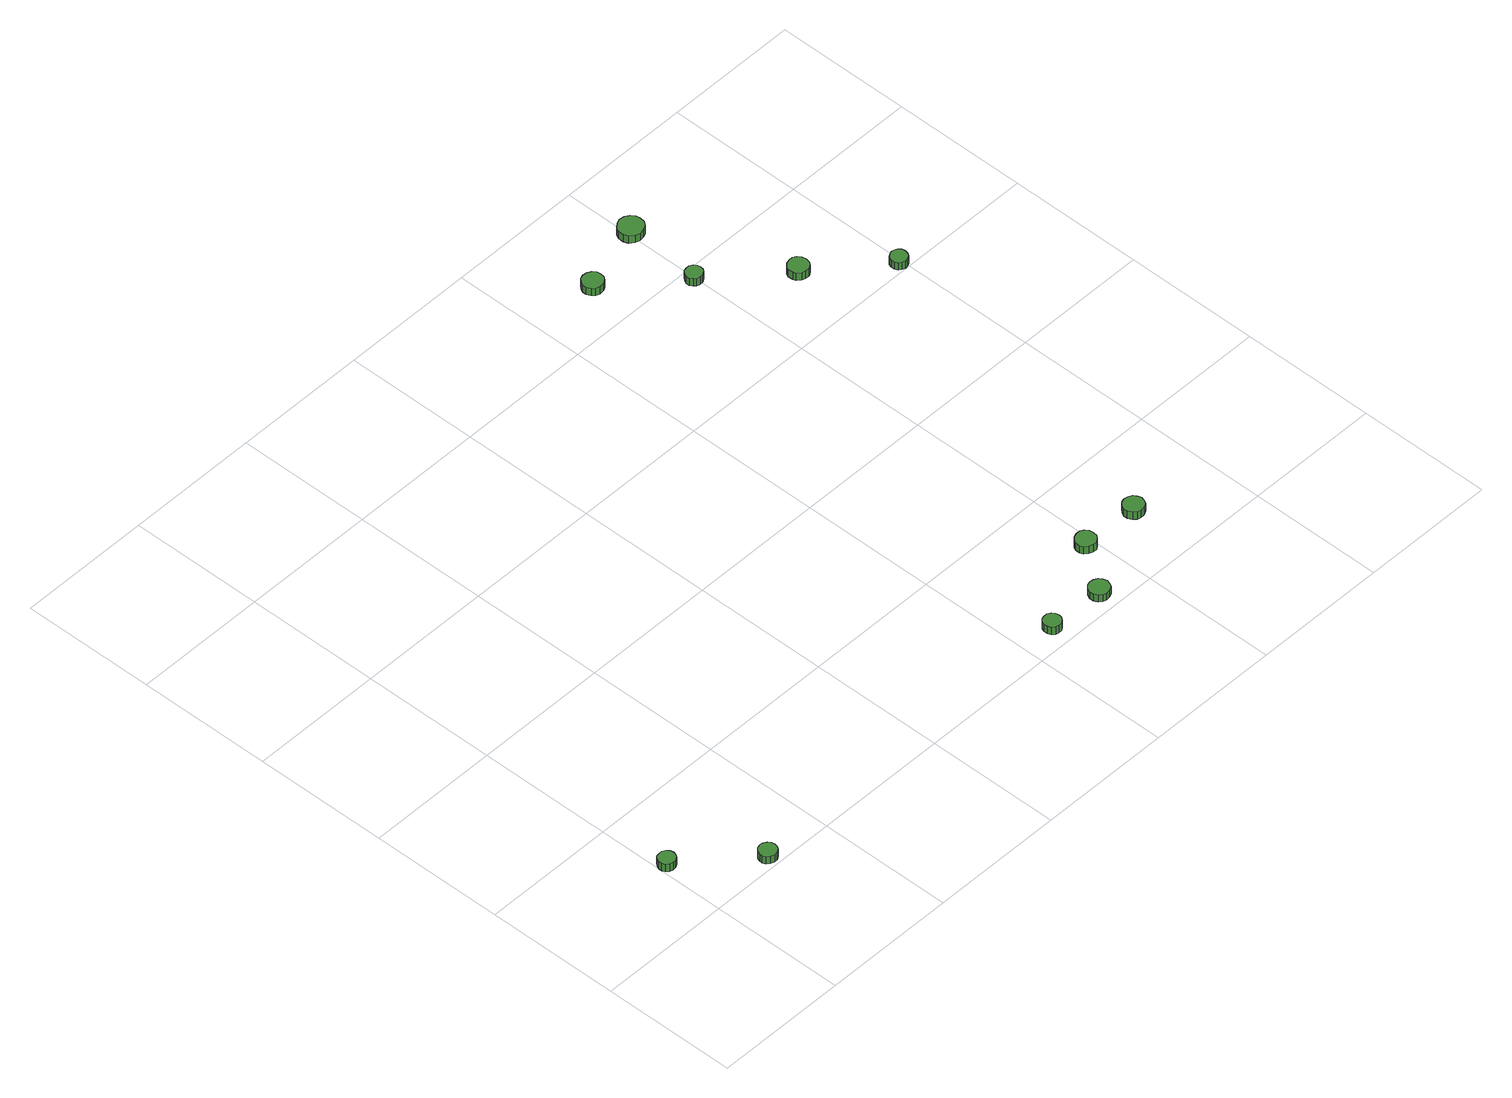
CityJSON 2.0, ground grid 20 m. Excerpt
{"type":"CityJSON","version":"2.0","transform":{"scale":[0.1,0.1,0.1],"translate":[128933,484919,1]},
"CityObjects":{
"tree1":{"type":"SolitaryVegetationObject","attributes":{"function":"something"},"geometry":[{"type":"MultiSurface","lod":"1","boundaries":[[[0,1,2,3,4,5,6,7,8,9,10,11,12,13,14]],[[15,16,17,18,19,20,21,22,23,24,25,26,27,28,29]],[[0,29,28,1]],[[1,28,27,2]],[[2,27,26,3]],[[3,26,25,4]],[[4,25,24,5]],[[5,24,23,6]],[[6,23,22,7]],[[7,22,21,8]],[[8,21,20,9]],[[9,20,19,10]],[[10,19,18,11]],[[11,18,17,12]],[[12,17,16,13]],[[13,16,15,14]],[[14,15,29,0]]]}]},
"tree2":{"type":"SolitaryVegetationObject","attributes":{"function":"something"},"geometry":[{"type":"MultiSurface","lod":"1","boundaries":[[[30,31,32,33,34,35,36,37,38,39,40,41,42,43,44]],[[45,46,47,48,49,50,51,52,53,54,55,56,57,58,59]],[[30,59,58,31]],[[31,58,57,32]],[[32,57,56,33]],[[33,56,55,34]],[[34,55,54,35]],[[35,54,53,36]],[[36,53,52,37]],[[37,52,51,38]],[[38,51,50,39]],[[39,50,49,40]],[[40,49,48,41]],[[41,48,47,42]],[[42,47,46,43]],[[43,46,45,44]],[[44,45,59,30]]]}]},
"tree3":{"type":"SolitaryVegetationObject","attributes":{"function":"something"},"geometry":[{"type":"MultiSurface","lod":"1","boundaries":[[[60,61,62,63,64,65,66,67,68,69,70,71,72,73,74]],[[75,76,77,78,79,80,81,82,83,84,85,86,87,88,89]],[[60,89,88,61]],[[61,88,87,62]],[[62,87,86,63]],[[63,86,85,64]],[[64,85,84,65]],[[65,84,83,66]],[[66,83,82,67]],[[67,82,81,68]],[[68,81,80,69]],[[69,80,79,70]],[[70,79,78,71]],[[71,78,77,72]],[[72,77,76,73]],[[73,76,75,74]],[[74,75,89,60]]]}]},
"tree4":{"type":"SolitaryVegetationObject","attributes":{"function":"something"},"geometry":[{"type":"MultiSurface","lod":"1","boundaries":[[[90,91,92,93,94,95,96,97,98,99,100,101,102,103,104]],[[105,106,107,108,109,110,111,112,113,114,115,116,117,118,119]],[[90,119,118,91]],[[91,118,117,92]],[[92,117,116,93]],[[93,116,115,94]],[[94,115,114,95]],[[95,114,113,96]],[[96,113,112,97]],[[97,112,111,98]],[[98,111,110,99]],[[99,110,109,100]],[[100,109,108,101]],[[101,108,107,102]],[[102,107,106,103]],[[103,106,105,104]],[[104,105,119,90]]]}]},
"tree5":{"type":"SolitaryVegetationObject","attributes":{"function":"something"},"geometry":[{"type":"MultiSurface","lod":"1","boundaries":[[[120,121,122,123,124,125,126,127,128,129,130,131,132,133,134]],[[135,136,137,138,139,140,141,142,143,144,145,146,147,148,149]],[[120,149,148,121]],[[121,148,147,122]],[[122,147,146,123]],[[123,146,145,124]],[[124,145,144,125]],[[125,144,143,126]],[[126,143,142,127]],[[127,142,141,128]],[[128,141,140,129]],[[129,140,139,130]],[[130,139,138,131]],[[131,138,137,132]],[[132,137,136,133]],[[133,136,135,134]],[[134,135,149,120]]]}]},
"tree6":{"type":"SolitaryVegetationObject","attributes":{"function":"something"},"geometry":[{"type":"MultiSurface","lod":"1","boundaries":[[[150,151,152,153,154,155,156,157,158,159,160,161,162,163,164]],[[165,166,167,168,169,170,171,172,173,174,175,176,177,178,179]],[[150,179,178,151]],[[151,178,177,152]],[[152,177,176,153]],[[153,176,175,154]],[[154,175,174,155]],[[155,174,173,156]],[[156,173,172,157]],[[157,172,171,158]],[[158,171,170,159]],[[159,170,169,160]],[[160,169,168,161]],[[161,168,167,162]],[[162,167,166,163]],[[163,166,165,164]],[[164,165,179,150]]]}]},
"tree7":{"type":"SolitaryVegetationObject","attributes":{"function":"something"},"geometry":[{"type":"MultiSurface","lod":"1","boundaries":[[[180,181,182,183,184,185,186,187,188,189,190,191,192,193,194]],[[195,196,197,198,199,200,201,202,203,204,205,206,207,208,209]],[[180,209,208,181]],[[181,208,207,182]],[[182,207,206,183]],[[183,206,205,184]],[[184,205,204,185]],[[185,204,203,186]],[[186,203,202,187]],[[187,202,201,188]],[[188,201,200,189]],[[189,200,199,190]],[[190,199,198,191]],[[191,198,197,192]],[[192,197,196,193]],[[193,196,195,194]],[[194,195,209,180]]]}]},
"tree8":{"type":"SolitaryVegetationObject","attributes":{"function":"something"},"geometry":[{"type":"MultiSurface","lod":"1","boundaries":[[[210,211,212,213,214,215,216,217,218,219,220,221,222,223,224]],[[225,226,227,228,229,230,231,232,233,234,235,236,237,238,239]],[[210,239,238,211]],[[211,238,237,212]],[[212,237,236,213]],[[213,236,235,214]],[[214,235,234,215]],[[215,234,233,216]],[[216,233,232,217]],[[217,232,231,218]],[[218,231,230,219]],[[219,230,229,220]],[[220,229,228,221]],[[221,228,227,222]],[[222,227,226,223]],[[223,226,225,224]],[[224,225,239,210]]]}]},
"tree9":{"type":"SolitaryVegetationObject","attributes":{"function":"something"},"geometry":[{"type":"MultiSurface","lod":"1","boundaries":[[[240,241,242,243,244,245,246,247,248,249,250,251,252,253,254]],[[255,256,257,258,259,260,261,262,263,264,265,266,267,268,269]],[[240,269,268,241]],[[241,268,267,242]],[[242,267,266,243]],[[243,266,265,244]],[[244,265,264,245]],[[245,264,263,246]],[[246,263,262,247]],[[247,262,261,248]],[[248,261,260,249]],[[249,260,259,250]],[[250,259,258,251]],[[251,258,257,252]],[[252,257,256,253]],[[253,256,255,254]],[[254,255,269,240]]]}]},
"tree10":{"type":"SolitaryVegetationObject","attributes":{"function":"something"},"geometry":[{"type":"MultiSurface","lod":"1","boundaries":[[[270,271,272,273,274,275,276,277,278,279,280,281,282,283,284]],[[285,286,287,288,289,290,291,292,293,294,295,296,297,298,299]],[[270,299,298,271]],[[271,298,297,272]],[[272,297,296,273]],[[273,296,295,274]],[[274,295,294,275]],[[275,294,293,276]],[[276,293,292,277]],[[277,292,291,278]],[[278,291,290,279]],[[279,290,289,280]],[[280,289,288,281]],[[281,288,287,282]],[[282,287,286,283]],[[283,286,285,284]],[[284,285,299,270]]]}]},
"tree11":{"type":"SolitaryVegetationObject","attributes":{"function":"something"},"geometry":[{"type":"MultiSurface","lod":"1","boundaries":[[[300,301,302,303,304,305,306,307,308,309,310,311,312,313,314]],[[315,316,317,318,319,320,321,322,323,324,325,326,327,328,329]],[[300,329,328,301]],[[301,328,327,302]],[[302,327,326,303]],[[303,326,325,304]],[[304,325,324,305]],[[305,324,323,306]],[[306,323,322,307]],[[307,322,321,308]],[[308,321,320,309]],[[309,320,319,310]],[[310,319,318,311]],[[311,318,317,312]],[[312,317,316,313]],[[313,316,315,314]],[[314,315,329,300]]]}]}
},
"vertices":[
[25,101,16],[24,106,16],[21,110,16],[16,113,16],[11,113,16],[6,112,16],[2,108,16],[0,103,16],[0,98,16],[2,94,16],[6,90,16],[11,89,16],[16,89,16],[21,92,16],[24,96,16],[24,96,3],[21,92,3],[16,89,3],[11,89,3],[6,90,3],[2,94,3],[0,98,3],[0,103,3],[2,108,3],[6,112,3],[11,113,3],[16,113,3],[21,110,3],[24,106,3],[25,101,3],
[121,16,18],[120,21,18],[117,25,18],[112,28,18],[107,29,18],[101,27,18],[97,23,18],[95,18,18],[95,13,18],[97,8,18],[101,5,18],[107,3,18],[112,3,18],[117,6,18],[120,11,18],[120,11,5],[117,6,5],[112,3,5],[107,3,5],[101,5,5],[97,8,5],[95,13,5],[95,18,5],[97,23,5],[101,27,5],[107,29,5],[112,28,5],[117,25,5],[120,21,5],[121,16,5],
[661,27,21],[660,33,21],[657,37,21],[652,40,21],[647,40,21],[642,39,21],[638,35,21],[636,30,21],[636,25,21],[638,20,21],[642,16,21],[647,15,21],[652,15,21],[657,18,21],[660,22,21],[660,22,8],[657,18,8],[652,15,8],[647,15,8],[642,16,8],[638,20,8],[636,25,8],[636,30,8],[638,35,8],[642,39,8],[647,40,8],[652,40,8],[657,37,8],[660,33,8],[661,27,8],
[748,25,20],[746,31,20],[743,36,20],[737,39,20],[731,40,20],[725,38,20],[721,34,20],[718,28,20],[718,22,20],[721,16,20],[725,12,20],[731,10,20],[737,11,20],[743,14,20],[746,19,20],[746,19,8],[743,14,8],[737,11,8],[731,10,8],[725,12,8],[721,16,8],[718,22,8],[718,28,8],[721,34,8],[725,38,8],[731,40,8],[737,39,8],[743,36,8],[746,31,8],[748,25,8],
[797,95,22],[796,101,22],[792,106,22],[787,109,22],[781,109,22],[775,107,22],[770,103,22],[768,98,22],[768,91,22],[770,86,22],[775,82,22],[781,80,22],[787,80,22],[792,83,22],[796,88,22],[796,88,9],[792,83,9],[787,80,9],[781,80,9],[775,82,9],[770,86,9],[768,91,9],[768,98,9],[770,103,9],[775,107,9],[781,109,9],[787,109,9],[792,106,9],[796,101,9],[797,95,9],
[884,92,22],[882,98,22],[879,103,22],[873,106,22],[867,107,22],[861,105,22],[857,101,22],[854,95,22],[854,89,22],[857,83,22],[861,79,22],[867,77,22],[873,78,22],[879,81,22],[882,86,22],[882,86,9],[879,81,9],[873,78,9],[867,77,9],[861,79,9],[857,83,9],[854,89,9],[854,95,9],[857,101,9],[861,105,9],[867,107,9],[873,106,9],[879,103,9],[882,98,9],[884,92,9],
[712,864,20],[711,870,20],[707,875,20],[702,878,20],[695,879,20],[689,877,20],[685,873,20],[682,867,20],[682,861,20],[685,855,20],[689,851,20],[695,849,20],[702,850,20],[707,853,20],[711,858,20],[711,858,7],[707,853,7],[702,850,7],[695,849,7],[689,851,7],[685,855,7],[682,861,7],[682,867,7],[685,873,7],[689,877,7],[695,879,7],[702,878,7],[707,875,7],[711,870,7],[712,864,7],
[807,780,20],[806,785,20],[803,789,20],[798,792,20],[793,792,20],[788,791,20],[785,787,20],[782,782,20],[782,777,20],[785,773,20],[788,769,20],[793,768,20],[798,768,20],[803,771,20],[806,775,20],[806,775,7],[803,771,7],[798,768,7],[793,768,7],[788,769,7],[785,773,7],[782,777,7],[782,782,7],[785,787,7],[788,791,7],[793,792,7],[798,792,7],[803,789,7],[806,785,7],[807,780,7],
[822,898,15],[821,905,15],[816,911,15],[810,915,15],[802,916,15],[795,913,15],[789,908,15],[786,902,15],[786,894,15],[789,887,15],[795,882,15],[802,880,15],[810,881,15],[816,884,15],[821,890,15],[821,890,2],[816,884,2],[810,881,2],[802,880,2],[795,882,2],[789,887,2],[786,894,2],[786,902,2],[789,908,2],[795,913,2],[802,916,2],[810,915,2],[816,911,2],[821,905,2],[822,898,2],
[907,691,21],[906,698,21],[902,703,21],[897,706,21],[891,706,21],[885,704,21],[880,700,21],[878,695,21],[878,688,21],[880,683,21],[885,679,21],[891,677,21],[897,677,21],[902,680,21],[906,685,21],[906,685,8],[902,680,8],[897,677,8],[891,677,8],[885,679,8],[880,683,8],[878,688,8],[878,695,8],[880,700,8],[885,704,8],[891,706,8],[897,706,8],[902,703,8],[906,698,8],[907,691,8],
[1002,609,22],[1001,614,22],[998,618,22],[994,620,22],[989,621,22],[984,619,22],[980,616,22],[978,611,22],[978,606,22],[980,601,22],[984,598,22],[989,596,22],[994,597,22],[998,599,22],[1001,604,22],[1001,604,9],[998,599,9],[994,597,9],[989,596,9],[984,598,9],[980,601,9],[978,606,9],[978,611,9],[980,616,9],[984,619,9],[989,621,9],[994,620,9],[998,618,9],[1001,614,9],[1002,609,9]
]}
